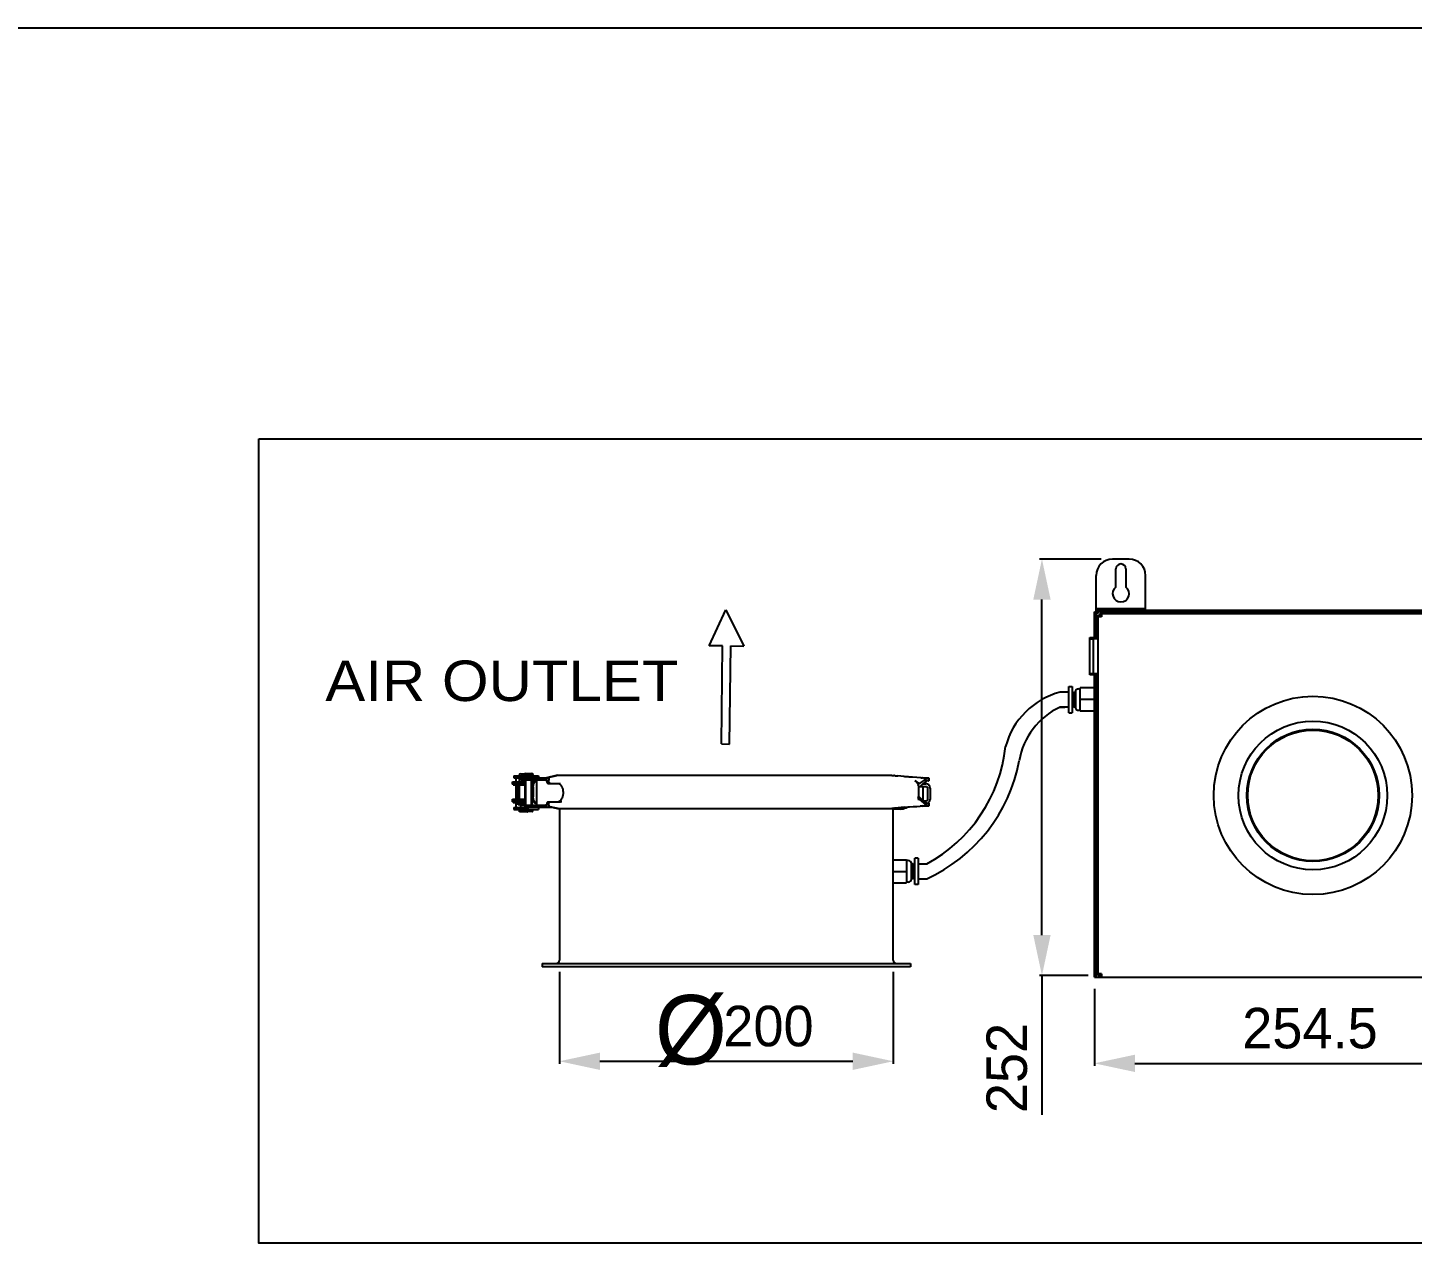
# Model space of a CAD drawing. Header units: millimetres. Extents: x 395 to 3386, y 0 to 2798.
# Drawn here: x 1857 to 2655, y 2098 to 2798 of the extents above; entities that cross this region are included whole.
import ezdxf
from ezdxf.enums import TextEntityAlignment as Align

# ---------------------------------------------------------------- set-up
doc = ezdxf.new("R2010")
doc.units = ezdxf.units.MM
doc.header["$LTSCALE"] = 217.8
doc.header["$PDMODE"] = 3
doc.header["$PDSIZE"] = 8
doc.layers.get('0').update_dxf_attribs({"linetype": 'CONTINUOUS'})
doc.layers.get('Defpoints').update_dxf_attribs({"linetype": 'CONTINUOUS'})
doc.styles.get("Standard").update_dxf_attribs({"font": 'taile.ttf'})
doc.dimstyles.new('DIMSTYLE_5', dxfattribs={"dimtxt": 23.333333, "dimasz": 23.333333, "dimexe": 1.5, "dimexo": 1, "dimgap": 0.875, "dimtad": 1, "dimlfac": 1.05, "dimdsep": 46, "dimtxsty": 'Standard', "dimblk": '_FILLED', "dimblk1": '_FILLED', "dimblk2": '_FILLED', "dimcen": 0.09, "dimazin": 2, "dimtp": 0.01, "dimtm": 0.01, "dimtfac": 1, "dimtofl": 0, "dimtmove": 0, "dimatfit": 3, "dimldrblk": '_FILLED', "dimfxl": 1, "dimtolj": 1, "dimarcsym": 0})

# ---------------------------------------------------------------- blocks, each defined once
blk = doc.blocks.new('_FILLED')
at = {"color": 0, "linetype": 'ByBlock'}
blk.add_solid([(0, 0), (-1, 0.214), (-1, -0.214)], dxfattribs=at)
blk = doc.blocks.new('*D147')
at = {"color": 0, "linetype": 'Continuous', "lineweight": -2}
for p, q in [((2163.62, 2254.45), (2163.62, 2201.33)), ((2356, 2254.45), (2356, 2201.33)), ((2186.95, 2202.83), (2332.67, 2202.83))]:
    blk.add_line(p, q, dxfattribs=at)
at = {"layer": 'Defpoints', "color": 0}
for p in [(2163.62, 2255.45), (2356, 2255.45), (2356, 2202.83)]:
    blk.add_point(p, dxfattribs=at)
at = {"color": 0, "linetype": 'ByBlock', "lineweight": -2, "xscale": 23.3333333333, "yscale": 23.3333333333, "zscale": 23.3333333333, "rotation": 180}
blk.add_blockref('_FILLED', (2163.62, 2202.83), dxfattribs=at)
at = {"color": 0, "linetype": 'ByBlock', "lineweight": -2, "xscale": 23.3333333333, "yscale": 23.3333333333, "zscale": 23.3333333333}
blk.add_blockref('_FILLED', (2356, 2202.83), dxfattribs=at)
at = {"color": 0, "insert": (2284.09, 2234.81), "char_height": 23.333, "attachment_point": 2, "line_spacing_factor": 0.9}
blk.add_mtext('\\A1;200', dxfattribs=at)
blk = doc.blocks.new('*D149')
at = {"color": 0, "linetype": 'Continuous', "lineweight": -2}
for p, q in [((2471.95, 2244.61), (2471.95, 2200.13)), ((2714.33, 2244.61), (2714.33, 2200.13)), ((2495.29, 2201.63), (2691, 2201.63))]:
    blk.add_line(p, q, dxfattribs=at)
at = {"layer": 'Defpoints', "color": 0}
for p in [(2471.95, 2245.61), (2714.33, 2245.61), (2714.33, 2201.63)]:
    blk.add_point(p, dxfattribs=at)
at = {"color": 0, "linetype": 'ByBlock', "lineweight": -2, "xscale": 23.3333333333, "yscale": 23.3333333333, "zscale": 23.3333333333, "rotation": 180}
blk.add_blockref('_FILLED', (2471.95, 2201.63), dxfattribs=at)
at = {"color": 0, "linetype": 'ByBlock', "lineweight": -2, "xscale": 23.3333333333, "yscale": 23.3333333333, "zscale": 23.3333333333}
blk.add_blockref('_FILLED', (2714.33, 2201.63), dxfattribs=at)
at = {"color": 0, "insert": (2596.19, 2233.62), "char_height": 23.3333, "attachment_point": 2, "line_spacing_factor": 0.9}
blk.add_mtext('\\A1;\\A1;254.5', dxfattribs=at)
blk = doc.blocks.new('*D150')
at = {"color": 0, "linetype": 'Continuous', "lineweight": -2}
for p, q in [((2475.76, 2492.23), (2440.21, 2492.23)), ((2441.71, 2275.56), (2441.71, 2468.9)), ((2468.38, 2252.23), (2440.21, 2252.23)), ((2441.71, 2252.23), (2441.71, 2172.05))]:
    blk.add_line(p, q, dxfattribs=at)
at = {"layer": 'Defpoints', "color": 0}
for p in [(2441.71, 2492.23), (2476.76, 2492.23), (2469.38, 2252.23)]:
    blk.add_point(p, dxfattribs=at)
at = {"color": 0, "linetype": 'ByBlock', "lineweight": -2, "xscale": 23.3333333333, "yscale": 23.3333333333, "zscale": 23.3333333333}
for p, rotation in [((2441.71, 2492.23), 90), ((2441.71, 2252.23), 270)]:
    blk.add_blockref('_FILLED', p, dxfattribs=dict(at, rotation=rotation))
at = {"color": 0, "insert": (2409.73, 2172.92), "char_height": 23.333, "attachment_point": 1, "rotation": 90, "line_spacing_factor": 0.9}
blk.add_mtext('\\A1;252', dxfattribs=at)
blk = doc.blocks.new('ARROW_4_BL1', base_point=(1133.36, 812.33))
at = {"color": 7, "linetype": 'Continuous'}
for p, q in [((1094.72, 811.84), (1115.56, 822.33)), ((1115.47, 814.67), (1115.56, 822.33)), ((1172.01, 813.99), (1115.47, 814.67)), ((1115.32, 802.33), (1094.72, 811.84)), ((1115.41, 809.99), (1115.32, 802.33)), ((1171.95, 809.32), (1115.41, 809.99)), ((1171.95, 809.32), (1172.01, 813.99))]:
    blk.add_line(p, q, dxfattribs=at)

msp = doc.modelspace()

# ---------------------------------------------------------------- linework, layer by layer
at = {"linetype": 'Continuous'}
for p, q in [((394.9423, 2798.468), (3386.4612, 2798.468)), ((2491.9537, 2492.2306), (2482.4299, 2492.2306)), ((2472.906, 2461.7545), (2472.906, 2482.7068)), ((2484.3346, 2476.0938), (2484.3346, 2486.57)), ((2490.0489, 2486.57), (2490.0489, 2476.0938)), ((2501.4775, 2462.7068), (2501.4775, 2482.7068)), ((2471.9518, 2446.9925), (2471.9518, 2461.7525)), ((2471.9518, 2461.7525), (2472.9041, 2461.7525)), ((2472.9041, 2461.7525), (2472.9041, 2446.9925)), ((2473.8565, 2460.8021), (2472.9041, 2460.8021)), ((2472.906, 2463.6592), (2501.4775, 2463.6592)), ((2472.906, 2462.7068), (2579.6609, 2462.7068)), ((2579.6609, 2461.7545), (2472.906, 2461.7545)), ((2473.8565, 2461.7545), (2473.8565, 2460.8021)), ((2474.0946, 2252.2325), (2474.0946, 2459.8478)), ((2474.0946, 2459.8478), (2475.047, 2459.8478)), ((2475.9994, 2458.8973), (2474.0946, 2458.8973)), ((2475.047, 2459.8478), (2475.047, 2458.8973)), ((2475.0489, 2460.8021), (2475.0489, 2459.8497)), ((2475.0489, 2460.8021), (2711.2356, 2460.8021)), ((2475.9994, 2459.8497), (2475.0489, 2459.8497)), ((2475.9994, 2460.8021), (2475.9994, 2458.8973)), ((2530.9537, 2460.8973), (2530.9537, 2461.7545)), ((2530.9537, 2460.8973), (2530.9816, 2460.83)), ((2542.9537, 2460.8973), (2542.9258, 2460.83)), ((2542.9537, 2460.8973), (2542.9537, 2461.7545)), ((2579.6609, 2462.7068), (2613.7617, 2462.7068)), ((2613.7617, 2461.7545), (2579.6609, 2461.7545)), ((2613.7617, 2462.7068), (2714.3327, 2462.7068)), ((2713.3784, 2461.7545), (2613.7617, 2461.7545)), ((2643.3308, 2460.8973), (2643.3308, 2461.7545)), ((2643.3308, 2460.8973), (2643.3587, 2460.83)), ((2469.3327, 2425.564), (2469.3327, 2446.9925)), ((2469.3327, 2446.9925), (2474.0946, 2446.9925)), ((2474.0946, 2446.3442), (2469.3327, 2446.3442)), ((2469.3327, 2446.2437), (2471.2375, 2446.2437)), ((2471.2375, 2446.2437), (2471.2375, 2426.3129)), ((2469.3327, 2426.3129), (2471.2375, 2426.3129)), ((2469.3327, 2426.2123), (2474.0946, 2426.2123)), ((2457.1558, 2418.8958), (2459.0605, 2418.8958)), ((2457.1558, 2403.6577), (2457.1558, 2418.8958)), ((2459.0605, 2418.8958), (2459.0605, 2403.6577)), ((2474.0946, 2425.564), (2469.3327, 2425.564)), ((2471.9518, 2251.2783), (2471.9518, 2425.564)), ((2472.9041, 2425.564), (2472.9041, 2251.2783)), ((2459.0605, 2415.3243), (2460.0129, 2415.3243)), ((2460.0129, 2415.5624), (2460.9653, 2415.5624)), ((2460.0129, 2406.991), (2460.0129, 2415.5624)), ((2460.9653, 2415.5624), (2460.9653, 2406.991)), ((2462.8701, 2417.4672), (2463.8224, 2417.4672)), ((2471.9518, 2417.945), (2463.8224, 2417.945)), ((2463.8224, 2404.6116), (2463.8224, 2417.945)), ((2471.9518, 2411.2799), (2463.8224, 2411.2799)), ((2457.1558, 2403.6577), (2459.0605, 2403.6577)), ((2459.0605, 2407.2291), (2460.0129, 2407.2291)), ((2460.0129, 2406.991), (2460.9653, 2406.991)), ((2462.8701, 2405.0863), (2463.8224, 2405.0863)), ((2471.9518, 2404.6116), (2463.8224, 2404.6116)), ((2471.4415, 2404.6085), (2463.8224, 2404.6085)), ((2136.5585, 2362.426), (2136.5585, 2363.8546)), ((2136.5585, 2363.8546), (2144.1656, 2363.8546)), ((2137.0007, 2362.426), (2136.5585, 2362.426)), ((2137.0007, 2362.2123), (2137.0007, 2363.3552)), ((2137.0007, 2363.3552), (2143.138, 2363.3552)), ((2137.2268, 2367.3552), (2137.2268, 2366.2123)), ((2137.2268, 2367.3552), (2151.5466, 2367.3552)), ((2137.2268, 2366.2123), (2146.3174, 2366.2123)), ((2138.4465, 2365.0719), (2138.4437, 2364.5451)), ((2140.3221, 2367.5457), (2140.3221, 2367.4028)), ((2140.3221, 2367.4028), (2140.336, 2367.3691)), ((2140.6061, 2366.1647), (2140.5922, 2366.1984)), ((2140.6061, 2363.8546), (2140.6061, 2366.1647)), ((2141.2745, 2368.498), (2143.5956, 2368.498)), ((2141.3843, 2364.7947), (2141.3843, 2366.2123)), ((2155.4623, 2364.7947), (2141.3843, 2364.7947)), ((2143.138, 2362.426), (2143.138, 2363.3552)), ((2144.1656, 2362.426), (2143.138, 2362.426)), ((2143.2132, 2367.7361), (2143.2132, 2367.5933)), ((2143.2132, 2367.5933), (2143.2272, 2367.5596)), ((2143.2272, 2367.5596), (2143.2608, 2367.5457)), ((2148.4037, 2367.5457), (2143.2608, 2367.5457)), ((2143.9395, 2363.8546), (2143.9395, 2364.7947)), ((2144.1517, 2367.5317), (2144.118, 2367.5457)), ((2144.1656, 2367.498), (2144.1517, 2367.5317)), ((2144.1656, 2368.6885), (2147.4989, 2368.6885)), ((2144.1656, 2367.3552), (2144.1656, 2367.498)), ((2144.1656, 2350.5089), (2144.1656, 2364.7947)), ((2146.3174, 2366.2232), (2156.6157, 2366.2232)), ((2147.4989, 2367.498), (2147.5129, 2367.5317)), ((2147.4989, 2367.3552), (2147.4989, 2367.498)), ((2147.4989, 2350.5089), (2147.4989, 2364.7947)), ((2147.4989, 2363.8546), (2148.2096, 2363.8546)), ((2147.5129, 2367.5317), (2147.5466, 2367.5457)), ((2148.2281, 2363.8546), (2148.9671, 2363.8546)), ((2148.4374, 2367.5596), (2148.4037, 2367.5457)), ((2148.4513, 2367.5933), (2148.4374, 2367.5596)), ((2148.4513, 2367.7361), (2148.4513, 2367.5933)), ((2150.405, 2364.3185), (2150.405, 2350.9851)), ((2151.5466, 2367.3552), (2151.5466, 2366.2232)), ((2162.4057, 2367.6102), (2156.1921, 2366.2422)), ((2156.1963, 2366.2232), (2156.1963, 2364.3185)), ((2156.6162, 2366.2209), (2162.8952, 2367.6102)), ((2156.9772, 2362.8899), (2164.2216, 2362.8899)), ((2157.4546, 2365.2708), (2157.4546, 2364.7947)), ((2162.4283, 2367.5075), (2162.4057, 2367.6102)), ((2162.4057, 2367.6102), (2355.1271, 2367.6102)), ((2362.1061, 2366.8993), (2358.677, 2367.2854)), ((2369.5219, 2366.3175), (2367.0437, 2366.4839)), ((2371.8965, 2366.1604), (2369.5219, 2366.3175)), ((2370.6782, 2360.6934), (2374.7398, 2364.2452)), ((2374.6114, 2365.4), (2371.3617, 2363.0014)), ((2371.8958, 2366.1605), (2372.4646, 2366.1232)), ((2372.84, 2366.0994), (2372.4646, 2366.1232)), ((2372.4646, 2366.1232), (2372.8493, 2366.0981)), ((2373.0816, 2362.7862), (2374.7329, 2362.7862)), ((2374.7506, 2363.989), (2373.2644, 2362.918)), ((2376.3635, 2364.4077), (2375.5922, 2364.4077)), ((2375.6041, 2365.9315), (2376.3635, 2365.9315)), ((2376.5436, 2365.9382), (2376.5436, 2364.4144)), ((2137.0007, 2362.2123), (2144.1656, 2362.2123)), ((2138.3781, 2361.8419), (2138.3781, 2353.8546)), ((2139.6408, 2353.8546), (2139.6408, 2362.2123)), ((2140.6061, 2353.8546), (2140.6061, 2362.2123)), ((2143.9395, 2353.8546), (2143.9395, 2362.2123)), ((2148.4484, 2360.8917), (2148.4484, 2355.1617)), ((2370.6782, 2355.1617), (2370.6782, 2360.8917)), ((2374.7398, 2351.4201), (2370.6782, 2355.36)), ((2371.3289, 2361.2624), (2374.7329, 2361.2624)), ((2373.2846, 2353.6433), (2373.2846, 2360.31)), ((2375.6828, 2360.31), (2375.6828, 2353.6433)), ((2377.2027, 2360.31), (2377.2027, 2353.6433)), ((2136.5585, 2352.426), (2136.5585, 2353.8546)), ((2136.5585, 2353.8546), (2144.1656, 2353.8546)), ((2137.0007, 2352.426), (2136.5585, 2352.426)), ((2137.0007, 2351.9266), (2137.0007, 2353.0695)), ((2137.0007, 2353.0695), (2143.138, 2353.0695)), ((2137.0007, 2351.9266), (2144.1656, 2351.9266)), ((2137.2268, 2349.0695), (2137.2268, 2347.9266)), ((2137.2268, 2349.0695), (2145.9262, 2349.0695)), ((2137.2268, 2347.9266), (2151.5466, 2347.9266)), ((2138.4257, 2351.9266), (2138.4344, 2351.4703)), ((2138.4344, 2351.4703), (2138.4405, 2351.0429)), ((2138.4405, 2351.0429), (2138.4448, 2350.5859)), ((2138.4448, 2350.5859), (2138.4465, 2350.2101)), ((2139.8918, 2351.6885), (2139.9058, 2351.7222)), ((2139.8918, 2350.6409), (2139.8918, 2351.6885)), ((2139.9058, 2350.6072), (2139.8918, 2350.6409)), ((2139.9058, 2351.7222), (2139.9395, 2351.7361)), ((2139.9395, 2350.5933), (2139.9058, 2350.6072)), ((2139.9395, 2351.7361), (2144.1656, 2351.7361)), ((2144.1656, 2350.5933), (2139.9395, 2350.5933)), ((2140.5922, 2351.7501), (2140.5585, 2351.7361)), ((2140.5602, 2347.6885), (2140.5741, 2347.7222)), ((2140.5602, 2346.6409), (2140.5602, 2347.6885)), ((2140.5741, 2346.6072), (2140.5602, 2346.6409)), ((2140.5741, 2347.7222), (2140.6078, 2347.7361)), ((2140.6078, 2346.5933), (2140.5741, 2346.6072)), ((2140.6061, 2351.7838), (2140.5922, 2351.7501)), ((2140.6061, 2351.7838), (2140.6061, 2351.9266)), ((2140.6078, 2347.7361), (2143.4513, 2347.7361)), ((2145.2745, 2346.5933), (2140.6078, 2346.5933)), ((2141.2605, 2347.7501), (2141.2268, 2347.7361)), ((2141.2745, 2347.7838), (2141.2605, 2347.7501)), ((2141.2745, 2347.7838), (2141.2745, 2347.9266)), ((2141.3843, 2349.0804), (2141.3843, 2350.5089)), ((2141.3843, 2350.5089), (2155.4623, 2350.5089)), ((2143.138, 2352.426), (2143.138, 2353.0695)), ((2144.1656, 2352.426), (2143.138, 2352.426)), ((2156.6157, 2349.0804), (2143.344, 2349.0804)), ((2143.4513, 2347.879), (2143.4653, 2347.9127)), ((2143.4513, 2346.8314), (2143.4513, 2347.879)), ((2143.4653, 2346.7977), (2143.4513, 2346.8314)), ((2143.4989, 2346.7838), (2143.4653, 2346.7977)), ((2148.1656, 2346.7838), (2143.4989, 2346.7838)), ((2143.9395, 2351.7838), (2143.9395, 2351.9266)), ((2143.9395, 2351.7838), (2143.9534, 2351.7501)), ((2143.9534, 2351.7501), (2143.9871, 2351.7361)), ((2145.2745, 2346.5933), (2145.3081, 2346.6072)), ((2145.3081, 2346.6072), (2145.3221, 2346.6409)), ((2145.3221, 2346.6409), (2145.3221, 2346.7838)), ((2148.7738, 2352.426), (2147.4989, 2352.426)), ((2147.9813, 2351.9266), (2147.4989, 2351.9266)), ((2147.9813, 2351.9266), (2147.9813, 2352.426)), ((2148.1656, 2346.7838), (2148.1993, 2346.7977)), ((2148.2132, 2347.879), (2148.1993, 2347.9127)), ((2148.1993, 2346.7977), (2148.2132, 2346.8314)), ((2148.2132, 2346.8314), (2148.2132, 2347.879)), ((2151.5466, 2349.0695), (2151.5466, 2347.9266)), ((2156.1963, 2350.9851), (2156.1963, 2349.0804)), ((2159.4921, 2349.0695), (2156.6157, 2349.0695)), ((2156.9772, 2352.4137), (2164.2216, 2352.4137)), ((2157.3497, 2349.5563), (2162.4057, 2348.4432)), ((2162.8952, 2348.4432), (2157.3732, 2349.6651)), ((2157.4546, 2350.5089), (2157.4546, 2350.0327)), ((2162.4057, 2348.4432), (2162.4283, 2348.5459)), ((2162.4732, 2348.4432), (2355.1231, 2348.4432)), ((2163.6184, 2348.4432), (2163.6184, 2261.1195)), ((2355.9994, 2261.1195), (2355.9994, 2348.1672)), ((2359.9144, 2348.1672), (2355.9994, 2348.1672)), ((2356.9344, 2348.6295), (2356.9018, 2348.628)), ((2362.4414, 2349.2044), (2356.9344, 2348.6295)), ((2357.1575, 2348.651), (2357.3957, 2348.6776)), ((2365.2941, 2349.4512), (2367.5032, 2349.6009)), ((2367.5032, 2349.6009), (2369.5837, 2349.7402)), ((2369.5837, 2349.7402), (2371.4706, 2349.865)), ((2372.4926, 2349.9321), (2371.4695, 2349.865)), ((2374.6772, 2350.7055), (2371.4952, 2353.5432)), ((2372.4925, 2349.932), (2372.84, 2349.954)), ((2373.0805, 2349.97), (2372.4926, 2349.9321)), ((2374.6247, 2352.0998), (2372.8904, 2353.2142)), ((2374.7329, 2352.691), (2373.7047, 2352.691)), ((2376.3553, 2350.1219), (2375.5881, 2350.1219)), ((2376.1903, 2351.6458), (2376.3553, 2351.6458)), ((2376.5354, 2351.639), (2376.5354, 2350.1152)), ((2355.9994, 2318.9301), (2363.6184, 2318.9301)), ((2363.6184, 2318.9301), (2363.6184, 2305.5968)), ((2364.5708, 2318.4529), (2363.6184, 2318.4529)), ((2366.4756, 2307.9767), (2366.4756, 2316.5481)), ((2367.4279, 2316.5481), (2366.4756, 2316.5481)), ((2367.4279, 2316.5481), (2367.4279, 2307.9767)), ((2368.3803, 2316.31), (2367.4279, 2316.31)), ((2368.3803, 2304.6433), (2368.3803, 2319.8814)), ((2370.2851, 2319.8814), (2368.3803, 2319.8814)), ((2370.2851, 2319.8814), (2370.2851, 2304.6433)), ((2355.9994, 2312.2646), (2363.6184, 2312.2646)), ((2367.4279, 2307.9767), (2366.4756, 2307.9767)), ((2368.3803, 2308.2148), (2367.4279, 2308.2148)), ((2355.9994, 2305.5968), (2363.6184, 2305.5968)), ((2364.5708, 2306.0719), (2363.6184, 2306.0719)), ((2370.2851, 2304.6433), (2368.3803, 2304.6433)), ((2473.9994, 2267.7564), (2472.9518, 2267.7564)), ((2473.9994, 2267.7564), (2474.0667, 2267.7285)), ((2153.6184, 2259.2148), (2153.6184, 2257.31)), ((2153.6184, 2259.2148), (2365.9994, 2259.2148)), ((2365.9994, 2259.2148), (2365.9994, 2257.31)), ((2365.9994, 2257.31), (2153.6184, 2257.31)), ((2471.9518, 2251.2783), (2714.3327, 2251.2783)), ((2473.9994, 2255.7564), (2472.9518, 2255.7564)), ((2473.9994, 2255.7564), (2474.0667, 2255.7843)), ((2475.9994, 2253.183), (2474.0946, 2253.183)), ((2474.0946, 2252.2325), (2475.047, 2252.2325)), ((2475.047, 2253.183), (2475.047, 2252.2325)), ((2475.0489, 2252.2306), (2475.0489, 2251.2783)), ((2475.9994, 2252.2306), (2475.0489, 2252.2306)), ((2475.9994, 2253.183), (2475.9994, 2251.2783))]:
    msp.add_line(p, q, dxfattribs=at)
at = {"color": 7}
for p, q in [((2457.1558, 2415.5479), (2452.1558, 2415.5479)), ((2457.1558, 2406.9656), (2452.1558, 2406.9656)), ((2452.1558, 2406.9656), (2454.8156, 2406.9656)), ((2370.2851, 2316.6062), (2375.2851, 2316.6062)), ((2370.2851, 2307.9858), (2375.2851, 2307.9858))]:
    msp.add_line(p, q, dxfattribs=at)
msp.add_lwpolyline([(1990.3024, 2561.6014), (3199.6899, 2561.6014), (3199.6899, 2097.9221), (1990.3024, 2097.9221)], close=True, dxfattribs=at)
at = {"linetype": 'Continuous'}
for points in [[(2138.4437, 2364.5451), (2138.4365, 2363.9397), (2138.435, 2363.8546)], [(2139.4587, 2366.2048), (2139.3278, 2366.182), (2139.1995, 2366.1438), (2139.0774, 2366.0912), (2138.9631, 2366.0255), (2138.8564, 2365.9464), (2138.7596, 2365.8554), (2138.6746, 2365.7546), (2138.6013, 2365.6438), (2138.5414, 2365.5255), (2138.4959, 2365.402), (2138.4647, 2365.2727), (2138.4486, 2365.1395), (2138.4465, 2365.0719)], [(2365.6562, 2366.5782), (2365.2402, 2366.6078), (2364.6478, 2366.6538), (2364.0379, 2366.7058), (2363.4107, 2366.764), (2362.7668, 2366.8284), (2362.1061, 2366.8993)], [(2367.0437, 2366.4839), (2366.1735, 2366.543), (2365.7526, 2366.5716)], [(2376.1873, 2365.9571), (2375.6798, 2365.9706), (2374.9695, 2365.9944), (2374.2595, 2366.0238), (2373.5496, 2366.0588), (2372.84, 2366.0994)], [(2138.4465, 2350.21), (2138.4486, 2350.1425), (2138.4646, 2350.0093), (2138.4959, 2349.88), (2138.5413, 2349.7564), (2138.6012, 2349.6381), (2138.6745, 2349.5273), (2138.7596, 2349.4264), (2138.8564, 2349.3355), (2138.963, 2349.2564), (2139.0773, 2349.1906), (2139.1994, 2349.138), (2139.3278, 2349.0998), (2139.4587, 2349.077), (2139.5893, 2349.0695)], [(2362.4414, 2349.2044), (2362.9791, 2349.2588), (2363.4995, 2349.3081), (2364.0082, 2349.353), (2364.5048, 2349.3936), (2364.9892, 2349.4299), (2365.2138, 2349.4456)], [(2372.84, 2349.954), (2373.5496, 2349.9946), (2374.2595, 2350.0296), (2374.9695, 2350.059), (2375.6798, 2350.0828), (2376.1757, 2350.096)]]:
    msp.add_lwpolyline(points, dxfattribs=at)
for radius in [57.1429, 42.8571, 38.0952, 37.619]:
    msp.add_circle((2597.9041, 2356.0402), radius, dxfattribs=at)
for centre, radius, start, end in [((2482.4299, 2482.7068), 9.5238, 90, 180), ((2491.9537, 2482.7068), 9.5238, 0, 90), ((2487.1918, 2486.57), 2.8571, 0, 180), ((2487.1918, 2472.2843), 4.7619, 126.8698976, 53.1301024), ((2462.8701, 2415.5624), 1.9048, 90, 180), ((2462.8701, 2406.991), 1.9048, 180, 270), ((2136.8488, 2364.2895), 1.8464, 346.3728965, 354.0334983), ((2141.2745, 2367.5457), 0.9524, 90, 180), ((2144.1656, 2367.7361), 0.9524, 90, 180), ((2147.4989, 2367.7361), 0.9524, 0, 90), ((2165.7084, 2362.9243), 17.7398, 176.1996606, 176.9493803), ((2153.4484, 2363.947), 5.4357, 172.2284794, 173.999417), ((2152.1899, 2360.8917), 4.381, 117.9259348, 155.3981417), ((2152.2599, 2360.9036), 4.3678, 118.7402569, 123.1440306), ((2152.8175, 2360.9142), 4.3619, 125.3471139, 128.4714735), ((2152.8158, 2360.9166), 4.3589, 124.3207128, 125.3470559), ((2366.354, 2360.8859), 4.3246, 2.2174778, 19.3280236), ((2373.5819, 2368.7182), 4.581, 289.2308323, 290.1486445), ((2373.7667, 2368.2147), 4.0447, 290.1473477, 291.1389134), ((2374.0591, 2367.4668), 3.2416, 291.0870782, 293.3707982), ((2375.5996, 2371.8829), 7.4752, 268.9714319, 269.9431381), ((2375.6101, 2372.5329), 6.6014, 269.0724797, 269.9484753), ((2141.6682, 2361.7994), 3.2911, 176.5420094, 177.1117372), ((2359.6208, 2352.3971), 11.1253, 12.7792458, 14.3885784), ((2366.5921, 2360.8997), 4.0861, 359.8885064, 2.1540708), ((2395.7888, 2355.2274), 25.1107, 180.1499577, 180.6056366), ((2137.9422, 2350.5037), 9.9893, 359.9678372, 0.860477), ((2152.1899, 2355.1617), 4.381, 204.6018583, 245.9378734), ((2162.7462, 2353.9818), 1.5681, 270.0483835, 278.7121718), ((2162.7267, 2354.1029), 1.6908, 278.7442543, 286.9531579), ((2359.002, 2358.4221), 10.4507, 294.7201001, 299.9912045), ((2363.8881, 2348.3047), 1.0528, 97.7923625, 98.1976695), ((2372.9456, 2349.4812), 3.1108, 52.6408297, 57.3304566), ((2373.383, 2346.2467), 5.298, 71.5532218, 73.7550566), ((2374.7318, 2353.6338), 2.4669, 292.582062, 296.3307191), ((2374.7294, 2353.6385), 2.4722, 296.3311674, 303.8268694), ((2374.726, 2353.6419), 2.4769, 303.8488484, 315.0631554), ((2376.3561, 2344.8291), 5.2928, 89.4935068, 90.0088444), ((2374.7232, 2353.6428), 2.4795, 315.0931282, 0.0121354), ((2364.5708, 2316.5481), 1.9048, 0, 90), ((2364.5708, 2307.9767), 1.9048, 270, 0), ((2161.7137, 2261.1195), 1.9048, 270, 0), ((2357.9041, 2261.1195), 1.9048, 180, 270)]:
    msp.add_arc(centre, radius, start, end, dxfattribs=at)
at = {"color": 7}
for centre, radius, start, end in [((2463.5772, 2372.6613), 44.3814, 104.9127385, 164.9645776), ((2469.9316, 2369.0042), 41.9171, 115.091858, 170.3555753), ((2334.0431, 2393.3923), 87.1608, 298.2403224, 353.9293011), ((2336.4534, 2393.3311), 93.7641, 294.4653298, 349.3649769)]:
    msp.add_arc(centre, radius, start, end, dxfattribs=at)
at = {"linetype": 'Continuous'}
msp.add_ellipse((2359.9144, 2357.31), major_axis=(0, 9.1429), ratio=0.94636002, start_param=-3.14159265, end_param=-2.73045333, dxfattribs=at)
for points, knots in [([(2147.938, 2363.8546), (2147.937, 2363.921), (2147.9335, 2364.2307), (2147.9322, 2364.5405), (2147.9316, 2364.7838)], [0, 0, 0, 0, 0.21451923, 1, 1, 1, 1]), ([(2148.0425, 2364.5152), (2148.0392, 2364.484), (2148.0254, 2364.3458), (2148.0148, 2364.2073), (2148.0076, 2364.1001)], [0, 0, 0, 0, 0.22621574, 1, 1, 1, 1]), ([(2148.4484, 2360.8917), (2148.4484, 2361.5447), (2148.746, 2362.8664), (2149.5937, 2363.9238), (2150.1039, 2364.3292)], [0, 0, 0, 0, 0.50052883, 1, 1, 1, 1]), ([(2149.9085, 2364.7947), (2150.0328, 2364.7947), (2150.2917, 2364.6994), (2150.405, 2364.4423), (2150.405, 2364.3185)], [0, 0, 0, 0, 0.50087244, 1, 1, 1, 1]), ([(2156.1963, 2364.3185), (2156.1963, 2364.4781), (2155.9208, 2364.7512), (2155.6132, 2364.7947), (2155.4623, 2364.7947)], [0, 0, 0, 0, 0.51404225, 1, 1, 1, 1]), ([(2156.1963, 2364.7947), (2156.1963, 2364.5506), (2156.2362, 2364.0826), (2156.3864, 2363.4211), (2156.7152, 2362.8899), (2156.9772, 2362.8899)], [0, 0, 0, 0, 0.33923599, 0.63581294, 1, 1, 1, 1]), ([(2156.6157, 2366.2232), (2156.8339, 2366.2232), (2157.3011, 2365.9907), (2157.4546, 2365.5101), (2157.4546, 2365.2708)], [0, 0, 0, 0, 0.47704766, 1, 1, 1, 1]), ([(2158.2338, 2362.8899), (2157.972, 2362.8899), (2157.6441, 2363.4215), (2157.4944, 2364.0826), (2157.4546, 2364.5506), (2157.4546, 2364.7947)], [0, 0, 0, 0, 0.36396295, 0.66061898, 1, 1, 1, 1]), ([(2162.7475, 2362.8899), (2163.075, 2362.8899), (2163.8051, 2362.6364), (2164.6656, 2361.7303), (2165.3313, 2360.4028), (2165.8501, 2358.1948), (2165.6894, 2355.8384), (2164.8542, 2353.8653), (2164.246, 2353.117), (2163.9118, 2352.8563)], [0, 0, 0, 0, 0.08344624, 0.18558607, 0.31166018, 0.45764799, 0.760321, 0.89199929, 1, 1, 1, 1]), ([(2355.1271, 2367.6102), (2355.2004, 2367.6102), (2355.6389, 2367.5858), (2356.0735, 2367.5197), (2356.4348, 2367.4634)], [0, 0, 0, 0, 0.16692398, 1, 1, 1, 1]), ([(2356.7948, 2367.4339), (2356.9355, 2367.4312), (2357.5646, 2367.4052), (2358.1912, 2367.3402), (2358.677, 2367.2854)], [0, 0, 0, 0, 0.22345437, 1, 1, 1, 1]), ([(2368.3714, 2364.6338), (2368.6331, 2364.494), (2369.1466, 2364.2054), (2369.9201, 2363.7102), (2370.537, 2363.2738), (2371.1577, 2362.8528), (2371.3617, 2363.0014)], [0, 0, 0, 0, 0.25937069, 0.51974822, 0.779375, 1, 1, 1, 1]), ([(2368.3714, 2364.6337), (2368.5887, 2364.5177), (2369.4741, 2363.9614), (2370.1697, 2363.072), (2370.4348, 2362.3173)], [0, 0, 0, 0, 0.23548627, 1, 1, 1, 1]), ([(2377.2027, 2360.31), (2377.2027, 2360.632), (2377.0743, 2361.2829), (2376.5249, 2362.1059), (2375.704, 2362.6572), (2375.0542, 2362.7862), (2374.7329, 2362.7862)], [0, 0, 0, 0, 0.25030048, 0.50042381, 0.75029888, 1, 1, 1, 1]), ([(2374.7804, 2365.5341), (2374.9052, 2365.6428), (2375.1246, 2365.8068), (2375.3906, 2365.9341), (2375.5032, 2365.9323)], [0, 0, 0, 0, 0.59499978, 1, 1, 1, 1]), ([(2375.3701, 2364.395), (2375.3347, 2364.385), (2375.161, 2364.3129), (2375.0115, 2364.1957), (2374.8955, 2364.1004)], [0, 0, 0, 0, 0.19688525, 1, 1, 1, 1]), ([(2375.4655, 2364.4089), (2375.4501, 2364.4091), (2375.4179, 2364.4066), (2375.3864, 2364.3995), (2375.3701, 2364.395)], [0, 0, 0, 0, 0.4762714, 1, 1, 1, 1]), ([(2376.5436, 2365.9381), (2376.5437, 2365.923), (2376.4464, 2365.9494), (2376.4085, 2365.9315), (2376.3635, 2365.9315)], [0, 0, 0, 0, 0.25194318, 1, 1, 1, 1]), ([(2376.3635, 2364.4077), (2376.4085, 2364.4077), (2376.4464, 2364.4256), (2376.5437, 2364.3992), (2376.5436, 2364.4143)], [0, 0, 0, 0, 0.74805639, 1, 1, 1, 1]), ([(2376.5288, 2365.9419), (2376.5325, 2365.9414), (2376.5362, 2365.9403), (2376.5436, 2365.9395), (2376.5436, 2365.9381)], [0, 0, 0, 0, 0.73168566, 1, 1, 1, 1]), ([(2150.4043, 2351.5057), (2149.8115, 2351.8994), (2148.8054, 2353.0007), (2148.4484, 2354.4483), (2148.4484, 2355.1617)], [0, 0, 0, 0, 0.49940429, 1, 1, 1, 1]), ([(2370.7269, 2353.2657), (2370.709, 2353.4134), (2370.6441, 2353.9471), (2370.5567, 2354.4787), (2370.4705, 2354.858)], [0, 0, 0, 0, 0.27665849, 1, 1, 1, 1]), ([(2373.2846, 2360.31), (2373.2846, 2360.5529), (2373.0826, 2361.0586), (2372.5771, 2361.2624), (2372.3347, 2361.2624)], [0, 0, 0, 0, 0.50045865, 1, 1, 1, 1]), ([(2374.7329, 2361.2624), (2374.9754, 2361.2624), (2375.4808, 2361.0586), (2375.6828, 2360.5529), (2375.6828, 2360.31)], [0, 0, 0, 0, 0.49954123, 1, 1, 1, 1]), ([(2147.9305, 2350.6537), (2147.9291, 2350.7525), (2147.9192, 2351.0835), (2147.9363, 2351.4144), (2147.9423, 2351.6465)], [0, 0, 0, 0, 0.29855692, 1, 1, 1, 1]), ([(2147.9423, 2351.6465), (2147.9433, 2351.6868), (2147.9464, 2351.7541), (2147.9475, 2351.8485), (2147.9572, 2351.8897), (2147.9554, 2351.9266), (2147.9616, 2351.9266)], [0, 0, 0, 0, 0.42940506, 0.74239097, 0.93309636, 1, 1, 1, 1]), ([(2150.405, 2350.9851), (2150.405, 2350.8613), (2150.2917, 2350.6042), (2150.0328, 2350.5089), (2149.9085, 2350.5089)], [0, 0, 0, 0, 0.49910448, 1, 1, 1, 1]), ([(2155.4623, 2350.5089), (2155.6132, 2350.5089), (2155.9208, 2350.5524), (2156.1963, 2350.8255), (2156.1963, 2350.9851)], [0, 0, 0, 0, 0.48596007, 1, 1, 1, 1]), ([(2156.9772, 2352.4137), (2156.7152, 2352.4137), (2156.3864, 2351.8824), (2156.2362, 2351.221), (2156.1963, 2350.753), (2156.1963, 2350.5089)], [0, 0, 0, 0, 0.36419861, 0.66077261, 1, 1, 1, 1]), ([(2157.4546, 2350.0327), (2157.4546, 2349.7935), (2157.3011, 2349.3129), (2156.8339, 2349.0804), (2156.6157, 2349.0804)], [0, 0, 0, 0, 0.52296314, 1, 1, 1, 1]), ([(2157.4546, 2350.5089), (2157.4546, 2350.753), (2157.4943, 2351.221), (2157.6441, 2351.8821), (2157.972, 2352.4137), (2158.2338, 2352.4137)], [0, 0, 0, 0, 0.33938961, 0.6360486, 1, 1, 1, 1]), ([(2164.2216, 2352.4137), (2164.403, 2352.4137), (2164.6502, 2352.4581), (2164.8779, 2352.5488), (2164.936, 2352.5752)], [0, 0, 0, 0, 0.73983956, 1, 1, 1, 1]), ([(2356.4591, 2348.5943), (2356.312, 2348.5713), (2355.8688, 2348.5072), (2355.4226, 2348.4432), (2355.1231, 2348.4432)], [0, 0, 0, 0, 0.33201583, 1, 1, 1, 1]), ([(2371.4952, 2353.5432), (2371.4454, 2353.5875), (2371.3023, 2353.647), (2371.0197, 2353.5152), (2370.8484, 2353.3675), (2370.7269, 2353.2657)], [0, 0, 0, 0, 0.22524071, 0.46415587, 1, 1, 1, 1]), ([(2375.6828, 2353.6433), (2375.6828, 2353.4005), (2375.4808, 2352.8948), (2374.9754, 2352.691), (2374.7329, 2352.691)], [0, 0, 0, 0, 0.50045865, 1, 1, 1, 1]), ([(2375.531, 2350.1216), (2375.4146, 2350.1205), (2375.1384, 2350.2831), (2374.918, 2350.4716), (2374.7901, 2350.5995)], [0, 0, 0, 0, 0.39158489, 1, 1, 1, 1]), ([(2374.8332, 2351.9538), (2374.8921, 2351.9088), (2375.078, 2351.7765), (2375.295, 2351.6404), (2375.4533, 2351.6437)], [0, 0, 0, 0, 0.31877485, 1, 1, 1, 1]), ([(2375.0594, 2351.2725), (2375.1135, 2351.2544), (2375.2897, 2351.1917), (2375.4641, 2351.1187), (2375.5745, 2351.0497)], [0, 0, 0, 0, 0.30483287, 1, 1, 1, 1]), ([(2375.531, 2350.1216), (2375.541, 2350.1217), (2375.5592, 2350.1219), (2375.5775, 2350.1219), (2375.5858, 2350.1218)], [0, 0, 0, 0, 0.54611898, 1, 1, 1, 1]), ([(2376.5354, 2351.6391), (2376.5354, 2351.6542), (2376.4382, 2351.6279), (2376.4002, 2351.6458), (2376.3553, 2351.6458)], [0, 0, 0, 0, 0.25195556, 1, 1, 1, 1]), ([(2376.4029, 2350.1217), (2376.4193, 2350.1216), (2376.4621, 2350.1201), (2376.5057, 2350.1223), (2376.5317, 2350.1169)], [0, 0, 0, 0, 0.38281935, 1, 1, 1, 1]), ([(2376.5354, 2350.1152), (2376.5354, 2350.1139), (2376.528, 2350.113), (2376.5243, 2350.112), (2376.5206, 2350.1115)], [0, 0, 0, 0, 0.26854363, 1, 1, 1, 1]), ([(2376.5317, 2350.1169), (2376.5326, 2350.1167), (2376.5338, 2350.1165), (2376.5354, 2350.1157), (2376.5354, 2350.1152)], [0, 0, 0, 0, 0.69590738, 1, 1, 1, 1])]:
    msp.add_open_spline(points, degree=3, knots=knots, dxfattribs=at)
for points in [[(2148.0804, 2364.7969), (2148.0737, 2364.7587), (2148.0679, 2364.7204), (2148.0626, 2364.682)], [(2149.8718, 2364.5608), (2149.14, 2364.083), (2148.534, 2363.3462), (2148.2061, 2362.5361)], [(2356.7948, 2367.4339), (2356.6744, 2367.4362), (2356.5538, 2367.4449), (2356.4348, 2367.4634)], [(2374.7805, 2365.5347), (2374.7255, 2365.4875), (2374.67, 2365.44), (2374.6079, 2365.4026)], [(2374.7398, 2364.2452), (2374.7704, 2364.2719), (2374.8117, 2364.315), (2374.849, 2364.2991)], [(2374.7506, 2363.989), (2374.7996, 2364.0243), (2374.8491, 2364.0595), (2374.8923, 2364.1017)], [(2375.0908, 2364.3928), (2375.0121, 2364.3654), (2374.9326, 2364.3402), (2374.8526, 2364.3165)], [(2375.5744, 2364.6092), (2375.502, 2364.5628), (2375.4239, 2364.5253), (2375.345, 2364.4911)], [(2138.3781, 2361.8419), (2138.378, 2361.883), (2138.3793, 2361.9241), (2138.3814, 2361.9652)], [(2138.3832, 2361.9979), (2138.3875, 2362.0695), (2138.3943, 2362.141), (2138.4025, 2362.2123)], [(2370.7269, 2353.2657), (2370.7092, 2353.8311), (2370.6855, 2354.3964), (2370.6795, 2354.962)], [(2148.2061, 2353.5173), (2148.6058, 2352.5298), (2149.4388, 2351.649), (2150.4031, 2351.1963)], [(2163.6853, 2352.6985), (2163.5399, 2352.6091), (2163.383, 2352.5352), (2163.2197, 2352.4856)], [(2163.9118, 2352.8563), (2163.8393, 2352.7997), (2163.7637, 2352.7467), (2163.6853, 2352.6985)], [(2356.4591, 2348.5943), (2356.5685, 2348.6114), (2356.6793, 2348.6204), (2356.79, 2348.6239)], [(2356.9018, 2348.628), (2356.8649, 2348.6264), (2356.828, 2348.625), (2356.7911, 2348.6244)], [(2373.1001, 2353.0793), (2373.2171, 2353.2389), (2373.2846, 2353.4455), (2373.2846, 2353.6433)], [(2374.6772, 2350.7055), (2374.7156, 2350.6713), (2374.7541, 2350.6369), (2374.7883, 2350.5984)], [(2374.8651, 2351.3332), (2374.8156, 2351.3477), (2374.7712, 2351.3856), (2374.7441, 2351.4294)], [(2375.6247, 2351.6458), (2375.5675, 2351.6458), (2375.5104, 2351.6449), (2375.4533, 2351.6437)]]:
    msp.add_open_spline(points, degree=3, dxfattribs=at)

# ---------------------------------------------------------------- block references
at = {"linetype": 'Continuous', "rotation": 270}
msp.add_blockref('ARROW_4_BL1', (2259.9685, 2424.2844), dxfattribs=at)

# ---------------------------------------------------------------- texts
at = {"linetype": 'Continuous', "width": 1.163814}
msp.add_text('AIR OUTLET', height=23.33333, dxfattribs=at).set_placement((2028.6536, 2410.4334), (2232.2074, 2410.4334), align=Align.FIT)
at = {"color": 7, "insert": (2218.5883, 2240.9886), "char_height": 40, "width": 38.230276, "attachment_point": 1}
msp.add_mtext('%%C', dxfattribs=at)

# ---------------------------------------------------------------- dimensions: what is measured, and where the dimension line sits
at = {"linetype": 'Continuous'}
dim = msp.add_linear_dim(base=(2441.7126, 2492.2306), p1=(2469.3822, 2252.2306), p2=(2476.7632, 2492.2306), angle=90, dimstyle='DIMSTYLE_5', dxfattribs=at)
dim.commit()
dim.dimension.update_dxf_attribs({"geometry": '*D150', "text_midpoint": (2441.7126, 2198.0223), "dimtype": 160})
dim = msp.add_linear_dim(base=(2355.9994, 2202.8289), p1=(2163.6184, 2255.4529), p2=(2355.9994, 2255.4529), text='200', dimstyle='DIMSTYLE_5', dxfattribs=at)
dim.commit()
dim.dimension.update_dxf_attribs({"geometry": '*D147', "text_midpoint": (2284.0946, 2202.8289), "dimtype": 160})
dim = msp.add_linear_dim(base=(2714.3327, 2201.631), p1=(2471.9518, 2245.6116), p2=(2714.3327, 2245.6116), text='\\A1;<>', dimstyle='DIMSTYLE_5', override={"dimtxsty": 'Standard'}, dxfattribs=at)
dim.commit()
dim.dimension.update_dxf_attribs({"geometry": '*D149', "text_midpoint": (2596.1937, 2201.631), "dimtype": 160})

doc.saveas('drawing.dxf')
